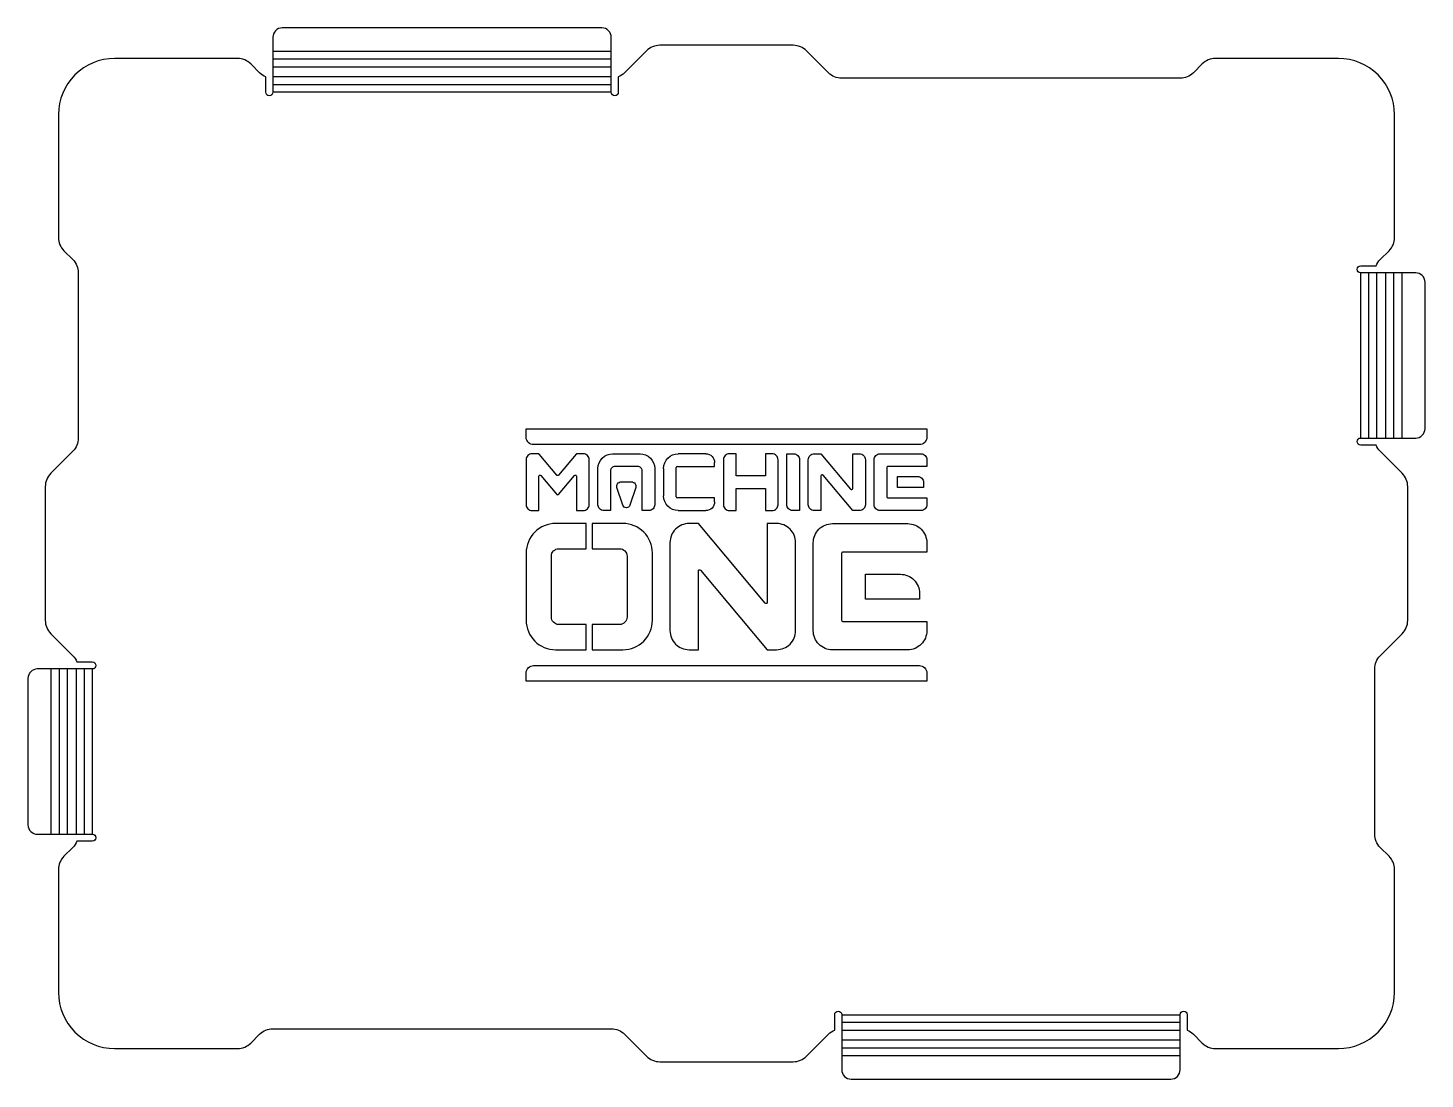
# Model space of a CAD drawing. Header units: inches. Extents: x -13.3 to 24.1, y -17.4 to 10.7.
import ezdxf

# ---------------------------------------------------------------- set-up
doc = ezdxf.new("R2010")
doc.units = ezdxf.units.IN

msp = doc.modelspace()

# ---------------------------------------------------------------- linework, layer by layer
at = {"layer": 'BEND'}
for p, q in [((2.279, 9.895), (-6.782, 9.895)), ((-6.782, 9.221), (2.279, 9.221)), ((22.551, 4.176), (22.551, -0.247)), ((23.225, -0.247), (23.225, 4.176)), ((-12.5, -6.429), (-12.5, -10.852)), ((-11.826, -10.852), (-11.826, -6.429)), ((17.507, -15.896), (8.446, -15.896)), ((8.446, -16.571), (17.507, -16.571))]:
    msp.add_line(p, q, dxfattribs=at)
at = {"layer": 'BEND_EXTENT'}
for p, q in [((-6.782, 10.107), (2.279, 10.107)), ((2.279, 9.683), (-6.782, 9.683)), ((-6.782, 9.433), (2.279, 9.433)), ((2.279, 9.009), (-6.782, 9.009)), ((22.339, -0.247), (22.339, 4.176)), ((22.763, 4.176), (22.763, -0.247)), ((23.013, -0.247), (23.013, 4.176)), ((23.437, 4.176), (23.437, -0.247)), ((-12.712, -10.852), (-12.712, -6.429)), ((-12.288, -6.429), (-12.288, -10.852)), ((-12.038, -10.852), (-12.038, -6.429)), ((-11.614, -6.429), (-11.614, -10.852)), ((8.446, -15.684), (17.507, -15.684)), ((17.507, -16.108), (8.446, -16.108)), ((8.446, -16.359), (17.507, -16.359)), ((17.507, -16.782), (8.446, -16.782))]:
    msp.add_line(p, q, dxfattribs=at)
at = {"layer": 'INTERIOR_PROFILES'}
for p, q in [((4.808, -0.669), (4.071, -0.669)), ((3.678, -1.062), (3.678, -1.795)), ((4.016, -1.82), (4.016, -1.038)), ((4.047, -1.007), (5.044, -1.007)), ((5.044, -1.007), (5.044, -0.905)), ((5.044, -1.851), (4.047, -1.851)), ((5.044, -1.953), (5.044, -1.851)), ((4.071, -2.189), (4.808, -2.189))]:
    msp.add_line(p, q, dxfattribs=at)
for points in [[(10.528, -0.422), (0.197, -0.422, -0.414214), (0, -0.225), (0, 0), (10.725, 0), (10.725, -0.225, -0.414214)], [(1.292, -1.247, -0.700208), (1.347, -1.268), (1.347, -2.189), (1.528, -2.189, 0.414214), (1.685, -2.031), (1.685, -0.826, 0.414214), (1.528, -0.669), (1.362, -0.669, 0.221695), (1.338, -0.68), (0.867, -1.242, -0.466308), (0.818, -1.242), (0.347, -0.68, 0.221695), (0.323, -0.669), (0.157, -0.669, 0.414214), (0, -0.826), (0, -2.031, 0.414214), (0.157, -2.189), (0.338, -2.189), (0.338, -1.268, -0.700208), (0.393, -1.247), (0.818, -1.754, 0.466308), (0.867, -1.754)], [(3.104, -2.189), (3.104, -1.125, 0.414214), (2.986, -1.007), (2.377, -1.007, 0.414214), (2.259, -1.125), (2.259, -2.189), (2.079, -2.189, -0.414214), (1.921, -2.031), (1.921, -1.062, -0.414214), (2.315, -0.669), (3.048, -0.669, -0.414214), (3.442, -1.062), (3.442, -2.031, -0.414214), (3.284, -2.189)], [(6.585, -2.189, 0.414214), (6.742, -2.031), (6.742, -0.826, 0.414214), (6.585, -0.669), (6.405, -0.669), (6.405, -1.26), (5.618, -1.26), (5.618, -0.669), (5.438, -0.669, 0.414214), (5.281, -0.826), (5.281, -2.031, 0.414214), (5.438, -2.189), (5.618, -2.189), (5.618, -1.598), (6.405, -1.598), (6.405, -2.189)], [(7.316, -2.189), (7.136, -2.189, -0.414214), (6.979, -2.031), (6.979, -0.669), (7.159, -0.669, -0.414214), (7.316, -0.826)], [(7.553, -2.031), (7.553, -0.826, -0.414214), (7.71, -0.669), (7.89, -0.669), (8.685, -1.616, 0.700208), (8.741, -1.596), (8.741, -0.669), (8.921, -0.669, -0.414214), (9.079, -0.826), (9.079, -2.031, -0.414214), (8.921, -2.189), (8.741, -2.189), (7.946, -1.242, 0.700208), (7.89, -1.262), (7.89, -2.189), (7.71, -2.189, -0.414214)], [(9.684, -1.851), (10.725, -1.851), (10.725, -2.031, -0.414214), (10.568, -2.189), (9.472, -2.189, -0.414214), (9.315, -2.031), (9.315, -0.826, -0.414214), (9.472, -0.669), (10.568, -0.669, -0.414214), (10.725, -0.826), (10.725, -1.007), (9.684, -1.007, 0.414214), (9.653, -1.038), (9.653, -1.82, 0.414214)], [(2.587, -2.046), (2.43, -1.575, -0.512039), (2.542, -1.42), (2.821, -1.42, -0.512039), (2.933, -1.575), (2.776, -2.046, -0.720469)], [(9.938, -1.571), (9.938, -1.276), (10.481, -1.276, -0.414214), (10.638, -1.433), (10.638, -1.571)], [(0.787, -2.535, 0.414214), (0, -3.323), (0, -5.126, 0.414214), (0.787, -5.913), (1.61, -5.913), (1.61, -5.238), (0.872, -5.238, -0.414214), (0.676, -5.041), (0.676, -3.408, -0.414214), (0.872, -3.211), (1.61, -3.211), (1.61, -2.535)], [(2.506, -3.211, -0.414214), (2.702, -3.408), (2.702, -5.041, -0.414214), (2.506, -5.238), (1.768, -5.238), (1.768, -5.913), (2.591, -5.913, 0.414214), (3.378, -5.126), (3.378, -3.323, 0.414214), (2.591, -2.535), (1.768, -2.535), (1.768, -3.211)], [(4.362, -2.535, 0.414214), (3.85, -3.047), (3.85, -5.402, 0.414214), (4.362, -5.913), (4.61, -5.913), (4.61, -3.804, -0.700208), (4.666, -3.784), (6.453, -5.913), (6.701, -5.913, 0.414214), (7.213, -5.402), (7.213, -3.047, 0.414214), (6.701, -2.535), (6.453, -2.535), (6.453, -4.645, -0.700208), (6.397, -4.665), (4.61, -2.535)], [(10.213, -5.917), (8.197, -5.917, -0.414214), (7.685, -5.405), (7.685, -3.051, -0.414214), (8.197, -2.539), (10.213, -2.539, -0.414214), (10.725, -3.051), (10.725, -3.299), (8.476, -3.299, 0.414214), (8.445, -3.33), (8.445, -5.125, 0.414214), (8.476, -5.157), (10.725, -5.157), (10.725, -5.405, -0.414214)], [(10.53, -4.562), (9.082, -4.562), (9.082, -3.894), (10.018, -3.894, -0.414214), (10.53, -4.406)], [(0, -6.759), (0, -6.534, -0.414214), (0.197, -6.337), (10.528, -6.337, -0.414214), (10.725, -6.534), (10.725, -6.759)]]:
    msp.add_lwpolyline(points, format="xyb", close=True, dxfattribs=at)
at = {"layer": 'INTERIOR_PROFILES', "extrusion": (0, 0, -1)}
for centre, radius, start, end in [((-4.071, -1.062), 0.394, 0, 90), ((-4.808, -0.905), 0.236, 90, 180), ((-4.071, -1.795), 0.394, -90, 0), ((-4.808, -1.953), 0.236, 180, 270)]:
    msp.add_arc(centre, radius, start, end, dxfattribs=at)
at = {"layer": 'INTERIOR_PROFILES'}
for centre, start, end in [((4.047, -1.038), 90, 180), ((4.047, -1.82), 180, 270)]:
    msp.add_arc(centre, 0.0315, start, end, dxfattribs=at)
at = {"layer": 'OUTER_PROFILES'}
msp.add_lwpolyline([(2.279, 9.009), (2.279, 10.482, 0.414214), (2.029, 10.732), (-6.532, 10.732, 0.414214), (-6.782, 10.482), (-6.782, 9.009, -1), (-6.969, 9.009), (-6.969, 9.42, -0.100641), (-7.135, 9.53), (-7.373, 9.767, 0.198912), (-7.726, 9.914), (-11.019, 9.914, 0.414214), (-12.519, 8.414), (-12.519, 5.121, 0.198912), (-12.373, 4.767), (-12.135, 4.53, -0.198912), (-11.989, 4.176), (-11.989, -0.247, -0.198912), (-12.135, -0.6), (-12.726, -1.191, 0.198912), (-12.873, -1.545), (-12.873, -5.131, 0.198912), (-12.726, -5.484), (-12.135, -6.075, -0.100641), (-12.025, -6.241), (-11.614, -6.241, -1), (-11.614, -6.429), (-13.087, -6.429, 0.414214), (-13.337, -6.679), (-13.337, -10.602, 0.414214), (-13.087, -10.852), (-11.614, -10.852, -1), (-11.614, -11.039), (-12.025, -11.039, -0.100641), (-12.135, -11.206), (-12.373, -11.443, 0.198912), (-12.519, -11.797), (-12.519, -15.089, 0.414214), (-11.019, -16.589), (-7.726, -16.589, 0.198912), (-7.373, -16.443), (-7.135, -16.206, -0.198912), (-6.782, -16.059), (2.279, -16.059, -0.198912), (2.632, -16.206), (3.223, -16.797, 0.198912), (3.577, -16.943), (7.148, -16.943, 0.198912), (7.502, -16.797), (8.093, -16.206, -0.100641), (8.259, -16.096), (8.259, -15.684, -1), (8.446, -15.684), (8.446, -17.158, 0.414214), (8.696, -17.408), (17.257, -17.408, 0.414214), (17.507, -17.158), (17.507, -15.684, -1), (17.694, -15.684), (17.694, -16.096, -0.100641), (17.86, -16.206), (18.098, -16.443, 0.198912), (18.451, -16.589), (21.744, -16.589, 0.414214), (23.244, -15.089), (23.244, -11.797, 0.198912), (23.098, -11.443), (22.86, -11.206, -0.198912), (22.714, -10.852), (22.714, -6.429, -0.198912), (22.86, -6.075), (23.451, -5.484, 0.198912), (23.598, -5.131), (23.598, -1.545, 0.198912), (23.451, -1.191), (22.86, -0.6, -0.100641), (22.75, -0.434), (22.339, -0.434, -1), (22.339, -0.247), (23.812, -0.247, 0.414214), (24.062, 0.003), (24.062, 3.926, 0.414214), (23.812, 4.176), (22.339, 4.176, -1), (22.339, 4.364), (22.75, 4.364, -0.100641), (22.86, 4.53), (23.098, 4.767, 0.198912), (23.244, 5.121), (23.244, 8.414, 0.414214), (21.744, 9.914), (18.451, 9.914, 0.198912), (18.098, 9.767), (17.86, 9.53, -0.198912), (17.507, 9.384), (8.446, 9.384, -0.198912), (8.093, 9.53), (7.502, 10.121, 0.198912), (7.148, 10.267), (3.577, 10.267, 0.198912), (3.223, 10.121), (2.632, 9.53, -0.100641), (2.466, 9.42), (2.466, 9.009, -1)], format="xyb", close=True, dxfattribs=at)

doc.saveas('drawing.dxf')
